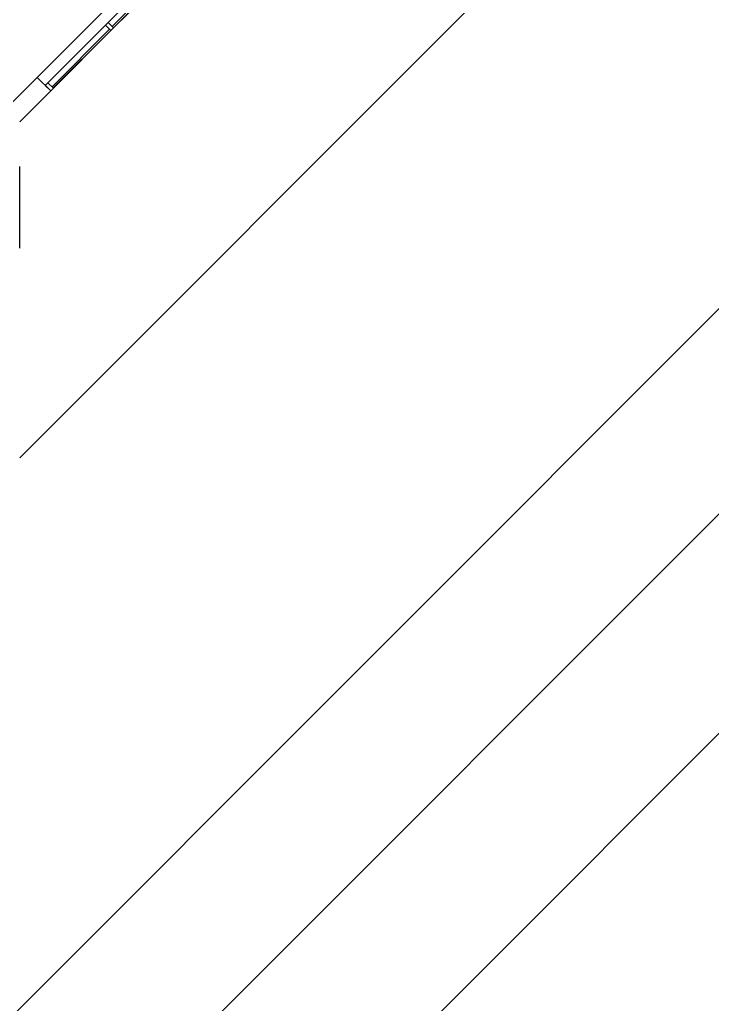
# Model space of a CAD drawing. Header units: inches. Extents: x -59 to 5673, y -29 to 4299.
# Drawn here: x 596 to 1051, y 2221 to 2868 of the extents above; entities that cross this region are included whole.
import ezdxf

# ---------------------------------------------------------------- set-up
doc = ezdxf.new("R2010")
doc.units = ezdxf.units.IN
doc.header["$LTSCALE"] = 96
doc.header["$MEASUREMENT"] = 0
for name, color, linetype in [('A-GLAZ', 2, 'Continuous'), ('A-ROOF-LEVL-THIN', 1, 'Continuous'), ('A-WALL-FULL', 6, 'Continuous')]:
    doc.layers.add(name, color=color, linetype=linetype)

msp = doc.modelspace()

# ---------------------------------------------------------------- linework, layer by layer
at = {"layer": 'A-GLAZ'}
for p, q in [((607.02, 2829.9), (683.94, 2906.82)), ((653.78, 2865.88), (691.61, 2903.71)), ((694.26, 2901.05), (656.43, 2863.22)), ((657.14, 2862.52), (694.97, 2900.35)), ((657.31, 2862.34), (695.14, 2900.17)), ((614.18, 2826.28), (652.01, 2864.11)), ((654.66, 2861.46), (616.83, 2823.63)), ((617.54, 2822.92), (655.37, 2860.75)), ((617.72, 2822.74), (655.55, 2860.57)), ((655.37, 2860.75), (654.66, 2861.46)), ((656.43, 2863.22), (657.14, 2862.52)), ((616.83, 2823.63), (617.54, 2822.92)), ((595.58, 2717.84), (595.58, 2771.34))]:
    msp.add_line(p, q, dxfattribs=at)
at = {"layer": 'A-GLAZ', "extrusion": (0, 0, -1)}
for p, q in [((653.78, 2865.88), (652.01, 2864.11)), ((657.31, 2862.34), (653.78, 2865.88)), ((652.01, 2864.11), (655.55, 2860.57)), ((655.55, 2860.57), (657.31, 2862.34)), ((614.18, 2826.28), (612.41, 2824.51)), ((617.72, 2822.74), (614.18, 2826.28)), ((612.41, 2824.51), (615.95, 2820.97)), ((615.95, 2820.97), (617.72, 2822.74))]:
    msp.add_line(p, q, dxfattribs=at)
at = {"layer": 'A-ROOF-LEVL-THIN'}
for p, q in [((1108.67, 3093.08), (595.58, 2579.99)), ((174.8, 1797.78), (1216.58, 2839.56)), ((1251.96, 2740.22), (309.52, 1797.78))]:
    msp.add_line(p, q, dxfattribs=at)
msp.add_lwpolyline([(2359.86, 2638.26), (1294.21, 2638.22), (453.77, 1797.78), (130.55, 1797.78), (-3.11, 1664.12), (132.47, 1528.54), (468.39, 1528.54), (1556.78, 440.15), (1556.78, 104.46), (1690.42, -29.18), (1824.07, 104.46), (1824.07, 290.15), (1914.26, 380.34), (1914.26, 1653.34), (2121.76, 1860.84), (2563.28, 1860.84), (2563.28, 336.84), (2558.28, 336.84), (2558.28, 312.84), (2795.53, 312.84), (2795.53, 231.84), (3167.28, 231.84)], dxfattribs=at)
at = {"layer": 'A-WALL-FULL'}
for p, q in [((582.95, 2805.83), (607.02, 2829.9)), ((615.95, 2820.97), (607.02, 2829.9)), ((595.58, 2800.61), (615.95, 2820.97))]:
    msp.add_line(p, q, dxfattribs=at)

doc.saveas('drawing.dxf')
